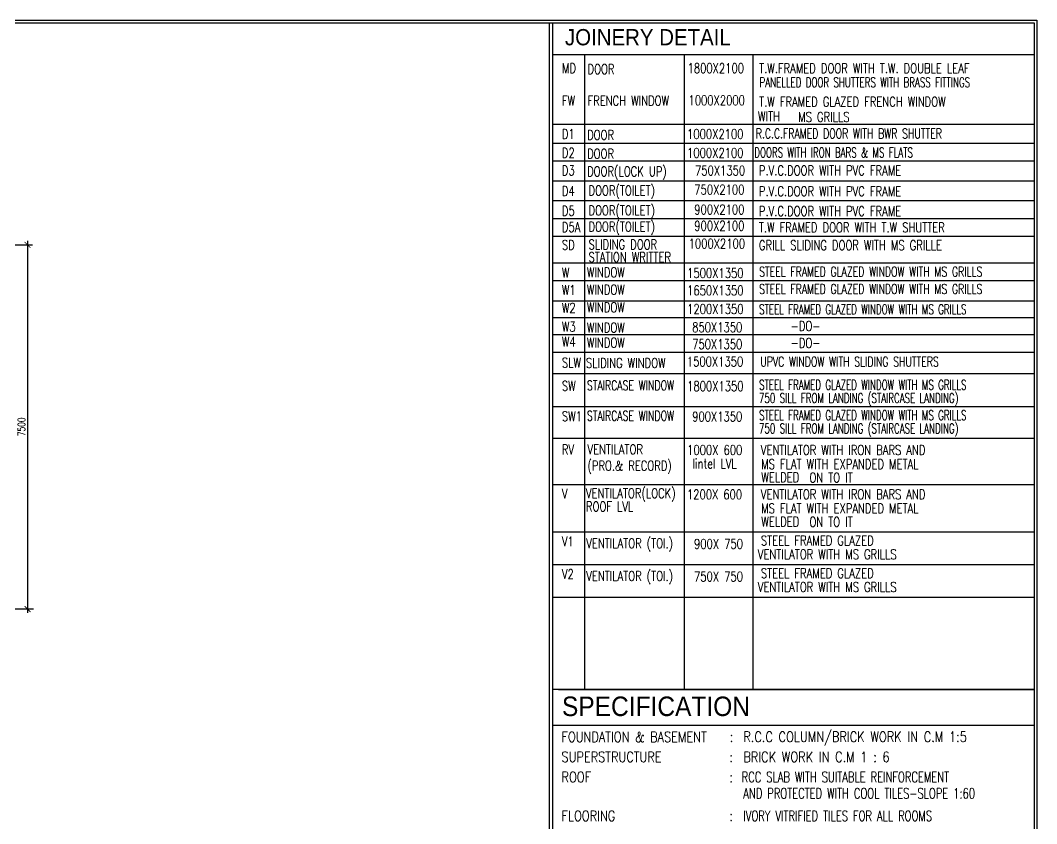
# Model space of a CAD drawing. Header units: millimetres. Extents: x 12977220 to 13113408, y -169657 to -55898.
# Drawn here: x 13014404 to 13035342, y -72622 to -56074 of the extents above; entities that cross this region are included whole.
import ezdxf

# ---------------------------------------------------------------- set-up
doc = ezdxf.new("R2010")
doc.units = ezdxf.units.MM
doc.header["$LTSCALE"] = 3
doc.header["$PDMODE"] = 66
doc.layers.add('text', color=33, linetype='Continuous')
doc.layers.add('WALL', color=7, linetype='Continuous')
doc.styles.add('m', font='MICROSS.TTF', dxfattribs={"width": 0.9, "height": 350})
doc.styles.add('RS3', font='romans.shx', dxfattribs={"width": 0.75, "height": 150})
doc.styles.add('rs4', font='romans.shx', dxfattribs={"width": 0.8, "height": 200})
doc.styles.get("Standard").update_dxf_attribs({"font": 'ARIALBD.TTF', "height": 4.5})
doc.dimstyles.new('ISO-25', dxfattribs={"dimtxt": 2.5, "dimasz": 2.5, "dimexe": 1.25, "dimexo": 0.625, "dimtad": 1, "dimtxsty": 'Standard', "dimcen": 2.5, "dimadec": 0, "dimazin": 0, "dimtfac": 1, "dimtmove": 0, "dimatfit": 3, "dimfxl": 1, "dimarcsym": 0})

# ---------------------------------------------------------------- blocks, each defined once
blk = doc.blocks.new('_ARCHTICK')
at = {"color": 0, "linetype": 'ByBlock', "const_width": 0.15}
blk.add_lwpolyline([(-0.5, -0.5), (0.5, 0.5)], dxfattribs=at)
blk = doc.blocks.new('*D191')
at = {"layer": 'Defpoints', "color": 0, "transparency": 16777216}
for p in [(13014148, -60699), (13014148, -68199), (13014553, -68199)]:
    blk.add_point(p, dxfattribs=at)
at = {"layer": 'WALL', "color": 8, "lineweight": -2, "transparency": 16777216}
for p, q in [((13014148, -60699), (13014653, -60699)), ((13014553, -60619), (13014553, -68279)), ((13014148, -68199), (13014653, -68199))]:
    blk.add_line(p, q, dxfattribs=at)
at = {"layer": 'WALL', "color": 8, "lineweight": -2, "transparency": 16777216, "xscale": 120, "yscale": 120, "zscale": 120}
for p, rotation in [((13014553, -60699), 90), ((13014553, -68199), 270)]:
    blk.add_blockref('_ARCHTICK', p, dxfattribs=dict(at, rotation=rotation))
at = {"layer": 'WALL', "color": 6, "transparency": 16777216, "insert": (13014428, -64449), "char_height": 150, "attachment_point": 5, "rotation": 90, "style": 'RS3'}
blk.add_mtext('7500', dxfattribs=at)

msp = doc.modelspace()

# ---------------------------------------------------------------- linework, layer by layer
at = {"layer": 'text', "color": 5}
for p, q in [((13026028.2, -56786.3), (13026028.2, -69858.2)), ((13028077.4, -56786.3), (13028077.4, -69858.2)), ((13029494.5, -56786.3), (13029494.5, -69858.2))]:
    msp.add_line(p, q, dxfattribs=at)
at = {"layer": 'text', "color": 8}
for p, q in [((13035292.5, -58221.1), (13025365, -58221.1)), ((13035292.5, -58609.8), (13025365, -58609.8)), ((13035292.5, -58974.5), (13025365, -58974.5)), ((13035292.5, -59384.8), (13025365, -59384.8)), ((13035292.5, -59795.2), (13025365, -59795.2)), ((13035292.5, -60161), (13025365, -60161)), ((13035292.5, -60526.8), (13025365, -60526.8)), ((13035292.5, -61079.2), (13025365, -61079.2)), ((13035292.5, -61437.5), (13025365, -61437.5)), ((13035292.5, -61856), (13025365, -61856)), ((13035292.5, -62204.1), (13025365, -62204.1)), ((13035292.5, -62552.1), (13025365, -62552.1)), ((13035292.5, -62914.8), (13025365, -62914.8)), ((13035292.5, -62914.8), (13025365, -62914.8)), ((13035292.5, -63358.7), (13025365, -63358.7)), ((13035292.5, -63358.7), (13025365, -63358.7)), ((13035292.5, -63358.7), (13025365, -63358.7)), ((13035292.5, -64034.2), (13025365, -64034.2)), ((13035292.5, -64690.1), (13025365, -64690.1)), ((13035292.5, -65639.4), (13025365, -65639.4)), ((13035292.5, -66617.1), (13025365, -66617.1)), ((13035292.5, -67290.6), (13025365, -67290.6)), ((13035292.5, -67964.2), (13025365, -67964.2))]:
    msp.add_line(p, q, dxfattribs=at)
at = {"layer": 'text'}
msp.add_line((13035292.5, -63358.7), (13025365, -63358.7), dxfattribs=at)
at = {"layer": 'text', "color": 1, "ltscale": 0.15}
msp.add_line((13012582.4, -68198.9), (13014674.5, -68198.9), dxfattribs=at)
at = {"layer": 'WALL', "color": 1}
for p, q in [((13025297.2, -56123), (13025297.2, -90839.4)), ((13025365, -56123), (13025365, -90839.4)), ((13035292.5, -56786.3), (13025365, -56786.3)), ((13035292.5, -69858.2), (13025365, -69858.2)), ((13025365, -70593.2), (13035292.5, -70593.2))]:
    msp.add_line(p, q, dxfattribs=at)
at = {"layer": 'WALL', "linetype": 'Continuous', "ltscale": 400}
msp.add_line((13025489.1, -69858.2), (13035292.5, -69858.2), dxfattribs=at)
at = {"layer": 'WALL', "color": 2}
msp.add_lwpolyline([(13035342, -56073.5), (13035342, -97082.6), (12977220.4, -97082.6), (12977220.4, -56073.5)], close=True, dxfattribs=at)
msp.add_lwpolyline([(13009356.7, -97033.1), (12977269.8, -97033.1), (12977269.8, -56123), (13035292.5, -56123), (13035292.5, -97033.1), (13009356.7, -97033.1)], dxfattribs=at)

# ---------------------------------------------------------------- texts
at = {"layer": 'text'}
for s, height, style, width, p in [('JOINERY DETAIL', 334.852, 'm', 0.9, (13025624.3, -56588.1)), ('MD', 200.91, 'rs4', 0.75, (13025562.3, -57159.5)), ('DOOR', 200.91, 'rs4', 0.75, (13026089.5, -57179.6)), ('1800X2100', 200.91, 'rs4', 0.75, (13028150.3, -57159)), ('T.W.FRAMED DOOR WITH T.W. DOUBLE LEAF ', 200.911, 'rs4', 0.75, (13029624.3, -57161.2)), ('PANELLED DOOR SHUTTERS WITH BRASS FITTINGS', 200.911, 'rs4', 0.65, (13029633.4, -57450.2)), ('FW', 200.91, 'rs4', 0.75, (13025562.3, -57828.3)), ('FRENCH WINDOW', 200.911, 'rs4', 0.75, (13026089.5, -57828.7)), ('1000X2000', 200.91, 'rs4', 0.75, (13028169, -57821.9)), ('T.W FRAMED GLAZED FRENCH WINDOW ', 200.911, 'rs4', 0.75, (13029624.3, -57851.2)), (' WITH', 200.91, 'rs4', 0.75, (13029498.3, -58150.8)), ('MS GRILLS', 200.91, 'rs4', 0.75, (13030428.8, -58164)), ('D1', 200.91, 'rs4', 0.75, (13025560.2, -58514.4)), ('DOOR', 200.91, 'rs4', 0.75, (13026080.3, -58534.4)), ('1000X2100', 200.91, 'rs4', 0.75, (13028140.7, -58516)), ('R.C.C.FRAMED DOOR WITH BWR SHUTTER', 200.911, 'rs4', 0.7, (13029556, -58506)), ('D2', 200.91, 'rs4', 0.75, (13025560.2, -58903)), ('DOOR', 200.91, 'rs4', 0.75, (13026080.3, -58923)), ('1000X2100', 200.91, 'rs4', 0.75, (13028140.7, -58904.7)), ('DOORS WITH IRON BARS & MS FLATS  ', 200.911, 'rs4', 0.65, (13029524.5, -58897.4)), ('D3', 200.91, 'rs4', 0.75, (13025560.2, -59267.4)), ('DOOR(LOCK UP)', 200.911, 'rs4', 0.75, (13026080.3, -59287.4)), ('750X1350', 200.91, 'rs4', 0.75, (13028303.8, -59269.1)), ('P.V.C.DOOR WITH PVC FRAME', 200.911, 'rs4', 0.75, (13029619.9, -59267.1)), ('DOOR(TOILET)', 200.911, 'rs4', 0.75, (13026109.4, -59680)), ('750X2100', 200.91, 'rs4', 0.75, (13028288, -59661.6)), ('D4', 200.91, 'rs4', 0.75, (13025560.2, -59688.7)), ('P.V.C.DOOR WITH PVC FRAME', 200.911, 'rs4', 0.75, (13029619.9, -59694.7)), ('DOOR(TOILET)', 200.911, 'rs4', 0.75, (13026109.4, -60090.4)), ('900X2100', 200.91, 'rs4', 0.75, (13028288, -60072)), ('D5', 200.91, 'rs4', 0.75, (13025560.2, -60099.1)), ('P.V.C.DOOR WITH PVC FRAME', 200.911, 'rs4', 0.75, (13029619.9, -60105.1)), ('D5A', 200.91, 'rs4', 0.75, (13025560.2, -60434.3)), ('DOOR(TOILET)', 200.911, 'rs4', 0.75, (13026109.4, -60425.7)), ('900X2100', 200.91, 'rs4', 0.75, (13028288, -60407.3)), ('T.W FRAMED DOOR WITH T.W SHUTTER ', 200.911, 'rs4', 0.75, (13029619.9, -60440.3)), ('SD', 200.91, 'rs4', 0.75, (13025560.2, -60800.1)), ('SLIDING DOOR', 200.911, 'rs4', 0.75, (13026109.4, -60791.4)), ('1000X2100', 200.91, 'rs4', 0.75, (13028171.5, -60773.1)), ('GRILL SLIDING DOOR WITH MS GRILLE', 200.911, 'rs4', 0.75, (13029619.9, -60806.1)), ('STATION WRITTER', 200.911, 'rs4', 0.75, (13026109.4, -61052.7)), ('W', 200.9, 'rs4', 0.75, (13025560.2, -61372.6)), ('WINDOW', 200.91, 'rs4', 0.75, (13026076.2, -61363.7)), ('1500X1350', 200.91, 'rs4', 0.75, (13028141.4, -61379.5)), ('STEEL FRAMED GLAZED WINDOW WITH MS GRILLS ', 200.911, 'rs4', 0.7, (13029624.3, -61351.4)), ('W1', 200.91, 'rs4', 0.75, (13025560.2, -61730.8)), ('WINDOW', 200.91, 'rs4', 0.75, (13026076.2, -61721.9)), ('1650X1350', 200.91, 'rs4', 0.75, (13028141.4, -61737.7)), ('STEEL FRAMED GLAZED WINDOW WITH MS GRILLS ', 200.911, 'rs4', 0.7, (13029624.3, -61709.7)), ('W2 ', 200.91, 'rs4', 0.75, (13025560.2, -62097.3)), ('WINDOW', 200.91, 'rs4', 0.75, (13026076.2, -62086.6)), ('1200X1350', 200.91, 'rs4', 0.75, (13028141.4, -62122)), ('STEEL FRAMED GLAZED WINDOW WITH MS GRILLS ', 200.911, 'rs4', 0.65, (13029624.3, -62128.2)), ('W3', 200.91, 'rs4', 0.75, (13025560.2, -62482.7)), ('WINDOW', 200.91, 'rs4', 0.75, (13026076.2, -62502.7)), (' 850X1350', 200.91, 'rs4', 0.75, (13028141.4, -62497.1)), ('-DO-', 200.91, 'rs4', 0.75, (13030274.1, -62472.1)), ('W4', 200.91, 'rs4', 0.75, (13025560.2, -62795.3)), ('WINDOW', 200.91, 'rs4', 0.75, (13026076.2, -62815.4)), (' 750X1350', 200.91, 'rs4', 0.75, (13028141.4, -62845.2)), ('-DO-', 200.91, 'rs4', 0.75, (13030274.1, -62820.1)), ('1500X1350', 200.91, 'rs4', 0.75, (13028135.4, -63203.4)), ('UPVC WINDOW WITH SLIDING SHUTTERS  ', 200.911, 'rs4', 0.7, (13029648.7, -63203.9)), ('SLW', 200.91, 'rs4', 0.75, (13025560.2, -63224.5)), ('SLIDING WINDOW', 200.911, 'rs4', 0.75, (13026057.2, -63231.6)), ('SW', 200.91, 'rs4', 0.75, (13025560.2, -63703.7)), ('STAIRCASE WINDOW', 200.911, 'rs4', 0.7, (13026076.2, -63694.8)), ('1800X1350', 200.91, 'rs4', 0.75, (13028141.4, -63710.6)), ('STEEL FRAMED GLAZED WINDOW WITH MS GRILLS ', 200.911, 'rs4', 0.65, (13029624.3, -63682.5)), ('750 SILL FROM LANDING (STAIRCASE LANDING)', 200.911, 'rs4', 0.65, (13029622, -63955.7)), ('SW1', 200.91, 'rs4', 0.75, (13025560.2, -64329.3)), ('STAIRCASE WINDOW', 200.911, 'rs4', 0.7, (13026076.2, -64320.4)), (' 900X1350', 200.91, 'rs4', 0.75, (13028141.4, -64336.2)), ('STEEL FRAMED GLAZED WINDOW WITH MS GRILLS ', 200.911, 'rs4', 0.65, (13029624.3, -64308.2)), ('750 SILL FROM LANDING (STAIRCASE LANDING)', 200.911, 'rs4', 0.65, (13029622, -64581.4)), ('RV ', 200.91, 'rs4', 0.75, (13025560.2, -65014.6)), ('VENTILATOR', 200.91, 'rs4', 0.75, (13026087.9, -65013)), ('1000X 600', 200.91, 'rs4', 0.75, (13028141.3, -65023.7)), ('VENTILATOR WITH IRON BARS AND ', 200.911, 'rs4', 0.75, (13029659.5, -65024.6)), ('(PRO.& RECORD)', 200.911, 'rs4', 0.75, (13026087.9, -65348.6)), ('lintel LVL', 200.91, 'rs4', 0.75, (13028252.3, -65304.4)), ('MS FLAT WITH EXPANDED METAL ', 200.911, 'rs4', 0.75, (13029665.7, -65316.4)), ('WELDED', 200.91, 'rs4', 0.75, (13029669.8, -65589.2)), ('ON TO IT', 200.91, 'rs4', 0.75, (13030660.5, -65592.7)), ('V ', 200.91, 'rs4', 0.75, (13025560.2, -65926.4)), ('VENTILATOR(LOCK)', 200.911, 'rs4', 0.75, (13026057.2, -65915.4)), ('1200X 600', 200.91, 'rs4', 0.75, (13028137.7, -65939.9)), ('VENTILATOR WITH IRON BARS AND ', 200.911, 'rs4', 0.75, (13029659.5, -65936.9)), ('ROOF LVL', 200.91, 'rs4', 0.75, (13026057.2, -66188.9)), ('MS FLAT WITH EXPANDED METAL ', 200.911, 'rs4', 0.75, (13029665.7, -66228.7)), ('WELDED', 200.91, 'rs4', 0.75, (13029669.8, -66501.5)), ('ON TO IT', 200.91, 'rs4', 0.75, (13030660.5, -66505)), ('V1', 200.91, 'rs4', 0.75, (13025560.2, -66907.5)), ('VENTILATOR (TOI.)', 200.911, 'rs4', 0.75, (13026061.9, -66948.1)), ('900X 750', 200.91, 'rs4', 0.75, (13028283.7, -66958.8)), ('STEEL FRAMED GLAZED ', 200.911, 'rs4', 0.75, (13029659.5, -66890.2)), (' VENTILATOR WITH MS GRILLS', 200.911, 'rs4', 0.75, (13029493.2, -67173.3)), ('V2', 200.91, 'rs4', 0.75, (13025560.2, -67581)), ('VENTILATOR (TOI.)', 200.911, 'rs4', 0.75, (13026061.9, -67621.6)), ('STEEL FRAMED GLAZED ', 200.911, 'rs4', 0.75, (13029659.5, -67563.7)), ('750X 750', 200.91, 'rs4', 0.75, (13028283.7, -67632.3)), (' VENTILATOR WITH MS GRILLS', 200.911, 'rs4', 0.75, (13029493.2, -67846.8)), ('SPECIFICATION', 401.836, 'm', 0.9, (13025562.6, -70405.2)), ('FOUNDATION & BASEMENT ', 213.851, 'rs4', 0.8, (13025553.1, -70940.7)), ('R.C.C COLUMN/BRICK WORK IN C.M 1:5    ', 213.851, 'rs4', 0.8, (13029298.7, -70937.9)), (':', 213.9, 'rs4', 0.8, (13029020.7, -70937.9)), ('SUPERSTRUCTURE', 213.851, 'rs4', 0.8, (13025553.1, -71354.3)), ('BRICK WORK IN C.M 1 : 6', 213.851, 'rs4', 0.8, (13029298.7, -71354.3)), (':', 213.9, 'rs4', 0.8, (13029014.1, -71354.3)), ('ROOF', 213.85, 'rs4', 0.8, (13025553.1, -71767.6)), ('RCC SLAB WITH SUITABLE REINFORCEMENT', 213.851, 'rs4', 0.7, (13029265, -71767.6)), (':', 213.9, 'rs4', 0.8, (13029014.1, -71767.6)), ('AND PROTECTED WITH COOL TILES-SLOPE 1:60', 213.851, 'rs4', 0.7, (13029298.7, -72103.6)), ('FLOORING', 213.85, 'rs4', 0.8, (13025553.1, -72568.2)), (':', 213.9, 'rs4', 0.8, (13029014.1, -72568.2)), ('IVORY VITRIFIED TILES FOR ALL ROOMS', 213.851, 'rs4', 0.7, (13029298.7, -72568.2))]:
    msp.add_text(s, height=height, dxfattribs=dict(at, style=style, width=width)).set_placement(p)

# ---------------------------------------------------------------- dimensions: what is measured, and where the dimension line sits
at = {"layer": 'WALL'}
dim = msp.add_linear_dim(base=(13014552.6, -68198.9), p1=(13014147.6, -60698.9), p2=(13014147.6, -68198.9), angle=90, dimstyle='ISO-25', override={"dimscale": 80, "dimasz": 1.5, "dimexo": 0, "dimdec": 0, "dimtxsty": 'RS3', "dimblk1": 'ARCHTICK', "dimblk2": 'ARCHTICK', "dimsah": 1, "dimdle": 1, "dimclrd": 8, "dimclre": 8, "dimclrt": 6, "dimtdec": 0, "dimtmove": 1}, dxfattribs=at)
dim.commit()
dim.dimension.update_dxf_attribs({"geometry": '*D191', "text_midpoint": (13014427.6, -64448.9)})

doc.saveas('drawing.dxf')
